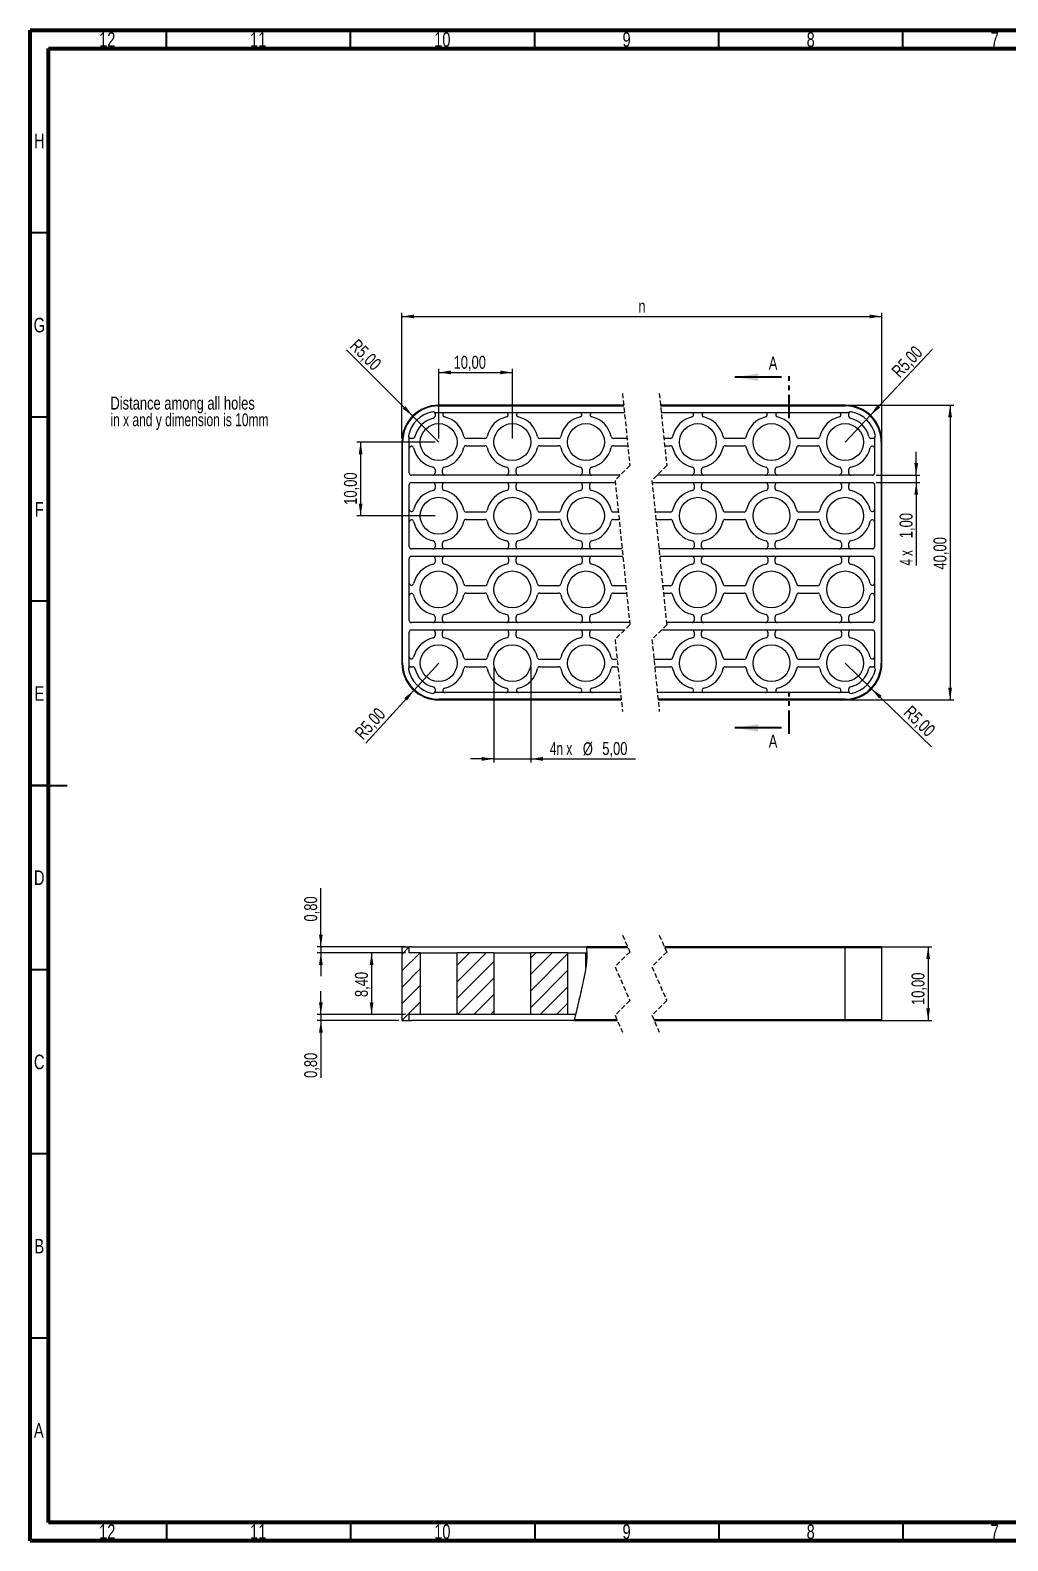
# Model space of a CAD drawing. Header units: millimetres. Extents: x 15 to 589, y 5 to 415.
# Drawn here: x 15 to 280.5, y 5 to 415 of the extents above; entities that cross this region are included whole.
import ezdxf

# ---------------------------------------------------------------- set-up
doc = ezdxf.new("R2010")
doc.units = ezdxf.units.MM
doc.linetypes.add('HIDDEN', pattern=[1.905, 1.27, -0.635])
doc.linetypes.add('PHANTOM', pattern=[12.7, 6.35, -1.27, 1.27, -1.27, 1.27, -1.27])
doc.styles.add('SLDTEXTSTYLE0', font='TXT', dxfattribs={"width": 0.75})
doc.styles.add('SLDTEXTSTYLE1', font='TXT', dxfattribs={"width": 0.696429})
doc.styles.add('SLDTEXTSTYLE4', font='TXT', dxfattribs={"width": 0.6875})
doc.styles.add('SLDTEXTSTYLE8', font='TXT', dxfattribs={"width": 0.666667})
doc.dimstyles.new('SLDDIMSTYLE0', dxfattribs={"dimtxt": 3.5, "dimasz": 3.302, "dimexe": 0, "dimexo": 0.0625, "dimgap": 0.875, "dimtad": 1, "dimlfac": 0.5, "dimrnd": 1e-09, "dimzin": 12, "dimdsep": 46, "dimtxsty": 'SLDTEXTSTYLE0', "dimsah": 1, "dimcen": 0.09, "dimadec": 0, "dimazin": 3, "dimtfac": 1, "dimtofl": 0, "dimtmove": 0, "dimatfit": 3, "dimfxl": 0, "dimfrac": 2, "dimtolj": 1, "dimtzin": 12, "dimarcsym": 0})
doc.dimstyles.new('SLDDIMSTYLE1', dxfattribs={"dimtxt": 3.5, "dimasz": 3.302, "dimexe": 0, "dimexo": 0.0625, "dimgap": 0.875, "dimtad": 1, "dimlfac": 0.5, "dimrnd": 1e-09, "dimzin": 12, "dimdsep": 46, "dimtxsty": 'SLDTEXTSTYLE0', "dimsah": 1, "dimcen": 0.09, "dimadec": 0, "dimazin": 3, "dimtfac": 1, "dimtmove": 0, "dimatfit": 0, "dimfxl": 0, "dimfrac": 2, "dimtolj": 1, "dimtzin": 12, "dimarcsym": 0})
doc.dimstyles.new('SLDDIMSTYLE2', dxfattribs={"dimtxt": 3.5, "dimasz": 3.302, "dimexe": 0, "dimexo": 0.0625, "dimgap": 0.875, "dimtad": 1, "dimlfac": 0.5, "dimrnd": 1e-09, "dimzin": 12, "dimdsep": 46, "dimtxsty": 'SLDTEXTSTYLE0', "dimsah": 1, "dimcen": 0, "dimadec": 0, "dimazin": 3, "dimtfac": 1, "dimtofl": 0, "dimtmove": 0, "dimatfit": 3, "dimfxl": 0, "dimfrac": 2, "dimtolj": 1, "dimtzin": 12, "dimarcsym": 0})
doc.dimstyles.new('SLDDIMSTYLE3', dxfattribs={"dimtxt": 3.5, "dimasz": 3.302, "dimexe": 0, "dimexo": 0.0625, "dimgap": 0.875, "dimtad": 1, "dimlfac": 0.5, "dimrnd": 1e-09, "dimdsep": 46, "dimtxsty": 'SLDTEXTSTYLE0', "dimsah": 1, "dimcen": 0.09, "dimadec": 0, "dimazin": 2, "dimtfac": 1, "dimtmove": 0, "dimatfit": 0, "dimfxl": 0, "dimfrac": 2, "dimtolj": 1, "dimtzin": 12, "dimarcsym": 0})

# ---------------------------------------------------------------- blocks, each defined once
blk = doc.blocks.new('SW_NOTE_0')
at = {"color": 0, "linetype": 'Continuous', "lineweight": 0, "char_height": 3.5, "attachment_point": 1}
for s, insert, style in [('Distance among all holes', (0, 4.51), 'SLDTEXTSTYLE0'), ('in x and y dimension is 10mm', (0, -0.01), 'SLDTEXTSTYLE1')]:
    blk.add_mtext(s, dxfattribs=dict(at, insert=insert, style=style))
blk = doc.blocks.new('_D')
at = {"color": 7, "linetype": 'Continuous', "lineweight": 0}
for p, q in [((115.94, 304.22), (115.94, 338.31)), ((115.94, 337.31), (246.31, 337.31)), ((246.31, 304.22), (246.31, 338.31))]:
    blk.add_line(p, q, dxfattribs=at)
at = {"color": 7, "linetype": 'Continuous', "lineweight": 18}
for points in [[(115.94, 337.31), (119.24, 336.8), (119.24, 337.81)], [(246.31, 337.31), (243.01, 337.81), (243.01, 336.8)]]:
    blk.add_solid(points, dxfattribs=at)
at = {"color": 7, "linetype": 'Continuous', "lineweight": 18, "insert": (180.16, 341.82), "char_height": 3.5, "attachment_point": 1, "style": 'SLDTEXTSTYLE0'}
blk.add_mtext('n', dxfattribs=at)
blk = doc.blocks.new('_D_1')
at = {"color": 7, "linetype": 'Continuous', "lineweight": 0}
for p, q in [((255.62, 294.22), (255.62, 300.57)), ((244.71, 294.22), (256.62, 294.22)), ((244.71, 292.22), (256.62, 292.22)), ((255.62, 294.22), (255.62, 292.22)), ((255.62, 292.22), (255.62, 269.72))]:
    blk.add_line(p, q, dxfattribs=at)
at = {"color": 7, "linetype": 'Continuous', "lineweight": 18}
for points in [[(255.62, 294.22), (256.13, 297.52), (255.11, 297.52)], [(255.62, 292.22), (255.11, 288.92), (256.13, 288.92)]]:
    blk.add_solid(points, dxfattribs=at)
at = {"color": 7, "linetype": 'Continuous', "lineweight": 18, "char_height": 3.5, "attachment_point": 1, "rotation": 90}
for s, insert, style in [('1,00', (251.11, 277.13), 'SLDTEXTSTYLE0'), ('4 x', (251.11, 269.72), 'SLDTEXTSTYLE8')]:
    blk.add_mtext(s, dxfattribs=dict(at, insert=insert, style=style))
blk = doc.blocks.new('_D_2')
at = {"color": 7, "linetype": 'Continuous', "lineweight": 0}
for q in [(236.31, 243.22), (259.79, 220.5)]:
    blk.add_line((243.5, 236.27), q, dxfattribs=at)
at = {"color": 7, "linetype": 'Continuous', "lineweight": 18}
blk.add_solid([(243.5, 236.27), (245.52, 233.61), (246.22, 234.34)], dxfattribs=at)
at = {"color": 7, "linetype": 'Continuous', "lineweight": 18, "insert": (254.38, 232), "char_height": 3.5, "attachment_point": 1, "rotation": 315.9331, "style": 'SLDTEXTSTYLE0'}
blk.add_mtext('R5,00', dxfattribs=at)
blk = doc.blocks.new('_D_3')
at = {"color": 7, "linetype": 'Continuous', "lineweight": 0}
for q in [(260.05, 328.41), (236.31, 303.22)]:
    blk.add_line((243.17, 310.5), q, dxfattribs=at)
at = {"color": 7, "linetype": 'Continuous', "lineweight": 18}
blk.add_solid([(243.17, 310.5), (245.81, 312.55), (245.07, 313.25)], dxfattribs=at)
at = {"color": 7, "linetype": 'Continuous', "lineweight": 18, "insert": (248.62, 322.84), "char_height": 3.5, "attachment_point": 1, "rotation": 46.7014, "style": 'SLDTEXTSTYLE0'}
blk.add_mtext('R5,00', dxfattribs=at)
blk = doc.blocks.new('_D_4')
at = {"color": 7, "linetype": 'Continuous', "lineweight": 0}
for q in [(100.87, 328.29), (125.94, 303.22)]:
    blk.add_line((118.86, 310.29), q, dxfattribs=at)
at = {"color": 7, "linetype": 'Continuous', "lineweight": 18}
blk.add_solid([(118.86, 310.29), (116.89, 312.99), (116.17, 312.27)], dxfattribs=at)
at = {"color": 7, "linetype": 'Continuous', "lineweight": 18, "insert": (104.05, 331.47), "char_height": 3.5, "attachment_point": 1, "rotation": 315, "style": 'SLDTEXTSTYLE0'}
blk.add_mtext('R5,00', dxfattribs=at)
blk = doc.blocks.new('_D_5')
at = {"color": 7, "linetype": 'Continuous', "lineweight": 0}
for q in [(125.94, 243.22), (106.14, 221.5)]:
    blk.add_line((119.2, 235.83), q, dxfattribs=at)
at = {"color": 7, "linetype": 'Continuous', "lineweight": 18}
blk.add_solid([(119.2, 235.83), (116.6, 233.73), (117.35, 233.05)], dxfattribs=at)
at = {"color": 7, "linetype": 'Continuous', "lineweight": 18, "insert": (102.82, 224.53), "char_height": 3.5, "attachment_point": 1, "rotation": 47.6568, "style": 'SLDTEXTSTYLE0'}
blk.add_mtext('R5,00', dxfattribs=at)
blk = doc.blocks.new('_D_6')
at = {"color": 7, "linetype": 'Continuous', "lineweight": 0}
for p, q in [((124.94, 303.22), (103.73, 303.22)), ((104.73, 303.22), (104.73, 283.22)), ((124.94, 283.22), (103.73, 283.22))]:
    blk.add_line(p, q, dxfattribs=at)
at = {"color": 7, "linetype": 'Continuous', "lineweight": 18}
for points in [[(104.73, 303.22), (104.22, 299.92), (105.24, 299.92)], [(104.73, 283.22), (105.24, 286.52), (104.22, 286.52)]]:
    blk.add_solid(points, dxfattribs=at)
at = {"color": 7, "linetype": 'Continuous', "lineweight": 18, "insert": (100.22, 286.19), "char_height": 3.5, "attachment_point": 1, "rotation": 90, "style": 'SLDTEXTSTYLE0'}
blk.add_mtext('10,00', dxfattribs=at)
blk = doc.blocks.new('_D_7')
at = {"color": 7, "linetype": 'Continuous', "lineweight": 0}
for p, q in [((125.94, 304.22), (125.94, 323.11)), ((125.94, 322.11), (145.94, 322.11)), ((145.94, 304.22), (145.94, 323.11))]:
    blk.add_line(p, q, dxfattribs=at)
at = {"color": 7, "linetype": 'Continuous', "lineweight": 18}
for points in [[(125.94, 322.11), (129.24, 321.6), (129.24, 322.62)], [(145.94, 322.11), (142.63, 322.62), (142.63, 321.6)]]:
    blk.add_solid(points, dxfattribs=at)
at = {"color": 7, "linetype": 'Continuous', "lineweight": 18, "insert": (129.98, 326.62), "char_height": 3.5, "attachment_point": 1, "style": 'SLDTEXTSTYLE0'}
blk.add_mtext('10,00', dxfattribs=at)
blk = doc.blocks.new('_D_8')
at = {"color": 7, "linetype": 'Continuous', "lineweight": 0}
for p, q in [((237.31, 313.22), (265.82, 313.22)), ((264.82, 313.22), (264.82, 233.22)), ((237.31, 233.22), (265.82, 233.22))]:
    blk.add_line(p, q, dxfattribs=at)
at = {"color": 7, "linetype": 'Continuous', "lineweight": 18}
for points in [[(264.82, 313.22), (264.31, 309.92), (265.33, 309.92)], [(264.82, 233.22), (265.33, 236.52), (264.31, 236.52)]]:
    blk.add_solid(points, dxfattribs=at)
at = {"color": 7, "linetype": 'Continuous', "lineweight": 18, "insert": (260.31, 268.63), "char_height": 3.5, "attachment_point": 1, "rotation": 90, "style": 'SLDTEXTSTYLE0'}
blk.add_mtext('40,00', dxfattribs=at)
blk = doc.blocks.new('_D_9')
at = {"color": 7, "linetype": 'Continuous', "lineweight": 0}
for p, q in [((140.94, 242.22), (140.94, 216.22)), ((150.94, 242.22), (150.94, 216.22)), ((140.94, 217.22), (134.59, 217.22)), ((140.94, 217.22), (150.94, 217.22)), ((150.94, 217.22), (179.41, 217.22))]:
    blk.add_line(p, q, dxfattribs=at)
at = {"color": 7, "linetype": 'Continuous', "lineweight": 18}
for points in [[(140.94, 217.22), (137.63, 217.73), (137.63, 216.71)], [(150.94, 217.22), (154.24, 216.71), (154.24, 217.73)]]:
    blk.add_solid(points, dxfattribs=at)
at = {"color": 7, "linetype": 'Continuous', "lineweight": 18, "char_height": 3.5, "attachment_point": 1}
for s, insert, style in [('4n x', (156.12, 221.79), 'SLDTEXTSTYLE4'), ('%%c', (165.08, 221.73), 'SLDTEXTSTYLE0'), ('5,00', (170.36, 221.79), 'SLDTEXTSTYLE0')]:
    blk.add_mtext(s, dxfattribs=dict(at, insert=insert, style=style))
blk = doc.blocks.new('_D_10')
at = {"color": 7, "linetype": 'Continuous', "lineweight": 0}
for p, q in [((116.94, 164.61), (106.72, 164.61)), ((107.72, 164.61), (107.72, 147.81)), ((116.94, 147.81), (106.72, 147.81))]:
    blk.add_line(p, q, dxfattribs=at)
at = {"color": 7, "linetype": 'Continuous', "lineweight": 18}
for points in [[(107.72, 164.61), (107.21, 161.31), (108.22, 161.31)], [(107.72, 147.81), (108.22, 151.12), (107.21, 151.12)]]:
    blk.add_solid(points, dxfattribs=at)
at = {"color": 7, "linetype": 'Continuous', "lineweight": 18, "insert": (103.2, 152.58), "char_height": 3.5, "attachment_point": 1, "rotation": 90, "style": 'SLDTEXTSTYLE0'}
blk.add_mtext('8,40', dxfattribs=at)
blk = doc.blocks.new('_D_11')
at = {"color": 7, "linetype": 'Continuous', "lineweight": 0}
for p, q in [((93.94, 166.21), (93.94, 182.13)), ((116.94, 166.21), (92.94, 166.21)), ((116.94, 164.61), (92.94, 164.61)), ((93.94, 166.21), (93.94, 164.61)), ((93.94, 164.61), (93.94, 158.26))]:
    blk.add_line(p, q, dxfattribs=at)
at = {"color": 7, "linetype": 'Continuous', "lineweight": 18}
for points in [[(93.94, 166.21), (94.44, 169.52), (93.43, 169.52)], [(93.94, 164.61), (93.43, 161.31), (94.44, 161.31)]]:
    blk.add_solid(points, dxfattribs=at)
at = {"color": 7, "linetype": 'Continuous', "lineweight": 18, "insert": (89.42, 173.08), "char_height": 3.5, "attachment_point": 1, "rotation": 90, "style": 'SLDTEXTSTYLE0'}
blk.add_mtext('0,80', dxfattribs=at)
blk = doc.blocks.new('_D_12')
at = {"color": 7, "linetype": 'Continuous', "lineweight": 0}
for p, q in [((93.94, 147.81), (93.94, 154.16)), ((116.94, 147.81), (92.94, 147.81)), ((93.94, 147.81), (93.94, 146.21)), ((115.14, 146.21), (92.94, 146.21)), ((93.94, 146.21), (93.94, 130.63))]:
    blk.add_line(p, q, dxfattribs=at)
at = {"color": 7, "linetype": 'Continuous', "lineweight": 18}
for points in [[(93.94, 147.81), (94.44, 151.12), (93.43, 151.12)], [(93.94, 146.21), (93.43, 142.91), (94.44, 142.91)]]:
    blk.add_solid(points, dxfattribs=at)
at = {"color": 7, "linetype": 'Continuous', "lineweight": 18, "insert": (89.42, 130.63), "char_height": 3.5, "attachment_point": 1, "rotation": 90, "style": 'SLDTEXTSTYLE0'}
blk.add_mtext('0,80', dxfattribs=at)
blk = doc.blocks.new('_D_13')
at = {"color": 7, "linetype": 'Continuous', "lineweight": 0}
for p, q in [((237.31, 166.21), (259.86, 166.21)), ((258.86, 166.21), (258.86, 146.21)), ((237.31, 146.21), (259.86, 146.21))]:
    blk.add_line(p, q, dxfattribs=at)
at = {"color": 7, "linetype": 'Continuous', "lineweight": 18}
for points in [[(258.86, 166.21), (258.35, 162.91), (259.37, 162.91)], [(258.86, 146.21), (259.37, 149.52), (258.35, 149.52)]]:
    blk.add_solid(points, dxfattribs=at)
at = {"color": 7, "linetype": 'Continuous', "lineweight": 18, "insert": (254.35, 150.43), "char_height": 3.5, "attachment_point": 1, "rotation": 90, "style": 'SLDTEXTSTYLE0'}
blk.add_mtext('10,00', dxfattribs=at)
blk = doc.blocks.new('SW_HATCH_0')
at = {"color": 0, "linetype": 'Continuous', "lineweight": 18}
for p, q in [((0, 0), (2, 2)), ((0, -4.49), (4.93, 0.44)), ((15, -2.96), (18.4, 0.44)), ((15, -7.45), (22.89, 0.44)), ((35, -0.92), (36.36, 0.44)), ((35, -5.41), (40.85, 0.44)), ((35, -9.9), (45, 0.1)), ((0, -8.98), (5, -3.98)), ((15, -11.94), (25, -1.94)), ((15.07, -16.36), (25, -6.43)), ((35, -14.39), (45, -4.39)), ((0, -13.47), (5, -8.47)), ((19.56, -16.36), (25, -10.92)), ((37.52, -16.36), (45, -8.88)), ((0.06, -17.9), (5, -12.96)), ((24.05, -16.36), (25, -15.41)), ((42.01, -16.36), (45, -13.37))]:
    blk.add_line(p, q, dxfattribs=at)

msp = doc.modelspace()

# ---------------------------------------------------------------- linework, layer by layer
at = {"color": 7, "linetype": 'Continuous', "lineweight": 70}
for p, q in [((15, 5), (15, 415)), ((15, 415), (589, 415)), ((20, 10), (20, 410)), ((20, 410), (584, 410)), ((584, 10), (20, 10)), ((589, 5), (15, 5))]:
    msp.add_line(p, q, dxfattribs=at)
at = {"color": 7, "linetype": 'Continuous', "lineweight": 35}
for p, q in [((52, 410), (52, 415)), ((102, 410), (102, 415)), ((152, 410), (152, 415)), ((202, 410), (202, 415)), ((252, 410), (252, 415)), ((20, 360), (15, 360)), ((219.013, 320.822), (206.313, 320.822)), ((20, 310), (15, 310)), ((20, 260), (15, 260)), ((219.013, 225.622), (206.313, 225.622)), ((15, 210), (25, 210)), ((20, 210), (15, 210)), ((20, 160), (15, 160)), ((20, 110), (15, 110)), ((20, 60), (15, 60)), ((52, 10), (52, 5)), ((102, 10), (102, 5)), ((152, 10), (152, 5)), ((202, 10), (202, 5)), ((252, 10), (252, 5))]:
    msp.add_line(p, q, dxfattribs=at)
at = {"color": 7, "linetype": 'PHANTOM', "lineweight": 35}
for p, q in [((221.124, 309.71), (221.124, 322.41)), ((221.124, 224.035), (221.124, 236.741))]:
    msp.add_line(p, q, dxfattribs=at)
at = {"color": 7, "linetype": 'HIDDEN', "lineweight": 18}
for p, q in [((175.847, 316.397), (177.847, 296.81)), ((185.847, 316.397), (187.847, 296.81)), ((177.847, 296.81), (173.847, 292.81)), ((187.847, 296.81), (183.847, 292.81)), ((173.847, 292.81), (177.847, 253.635)), ((183.847, 292.81), (187.847, 253.635)), ((177.847, 253.635), (173.847, 249.635)), ((187.847, 253.635), (183.847, 249.635)), ((173.847, 249.635), (175.847, 230.047)), ((183.847, 249.635), (185.847, 230.047)), ((175.847, 169.389), (177.847, 164.802)), ((185.847, 169.389), (187.847, 164.802)), ((177.847, 164.802), (173.847, 160.802)), ((187.847, 164.802), (183.847, 160.802)), ((173.847, 160.802), (177.847, 151.627)), ((183.847, 160.802), (187.847, 151.627)), ((177.847, 151.627), (173.847, 147.627)), ((173.847, 147.627), (175.847, 143.039)), ((187.847, 151.627), (183.847, 147.627)), ((183.847, 147.627), (185.847, 143.039))]:
    msp.add_line(p, q, dxfattribs=at)
at = {"color": 7, "linetype": 'Continuous', "lineweight": 25}
for p, q in [((125.935, 313.222), (125.935, 313.022)), ((176.171, 313.222), (125.935, 313.222)), ((125.935, 313.022), (176.191, 313.022)), ((236.313, 313.222), (186.171, 313.222)), ((186.191, 313.022), (236.313, 313.022)), ((236.313, 313.222), (236.313, 313.022)), ((124.811, 311.222), (176.375, 311.222)), ((124.935, 310.856), (124.935, 310.242)), ((186.375, 311.222), (237.438, 311.222)), ((237.313, 310.242), (237.313, 310.856)), ((117.935, 294.822), (117.935, 304.346)), ((118.915, 304.222), (118.301, 304.222)), ((138.506, 304.222), (133.365, 304.222)), ((158.506, 304.222), (153.365, 304.222)), ((177.09, 304.222), (173.365, 304.222)), ((188.884, 304.222), (187.09, 304.222)), ((208.884, 304.222), (203.743, 304.222)), ((228.884, 304.222), (223.743, 304.222)), ((243.948, 304.222), (243.333, 304.222)), ((244.313, 304.346), (244.313, 294.822)), ((115.935, 303.222), (116.135, 303.222)), ((115.935, 303.222), (115.935, 243.222)), ((116.135, 243.222), (116.135, 303.222)), ((133.365, 302.222), (138.506, 302.222)), ((153.365, 302.222), (158.506, 302.222)), ((173.365, 302.222), (177.294, 302.222)), ((187.294, 302.222), (188.884, 302.222)), ((203.743, 302.222), (208.884, 302.222)), ((223.743, 302.222), (228.884, 302.222)), ((246.113, 303.222), (246.113, 243.222)), ((246.313, 303.222), (246.113, 303.222)), ((246.313, 243.222), (246.313, 303.222)), ((124.935, 295.792), (124.935, 294.822)), ((126.935, 294.822), (126.935, 295.792)), ((144.935, 295.792), (144.935, 294.822)), ((146.935, 294.822), (146.935, 295.792)), ((164.935, 295.792), (164.935, 294.822)), ((166.935, 294.822), (166.935, 295.792)), ((195.313, 295.792), (195.313, 294.822)), ((197.313, 294.822), (197.313, 295.792)), ((215.313, 295.792), (215.313, 294.822)), ((217.313, 294.822), (217.313, 295.792)), ((235.313, 295.792), (235.313, 294.822)), ((237.313, 294.822), (237.313, 295.792)), ((117.935, 274.822), (117.935, 291.622)), ((175.259, 294.222), (118.535, 294.222)), ((118.535, 292.222), (173.907, 292.222)), ((124.935, 291.622), (124.935, 290.652)), ((126.935, 290.652), (126.935, 291.622)), ((144.935, 291.622), (144.935, 290.652)), ((146.935, 290.652), (146.935, 291.622)), ((164.935, 291.622), (164.935, 290.652)), ((166.935, 290.652), (166.935, 291.622)), ((183.907, 292.222), (243.713, 292.222)), ((243.713, 294.222), (185.259, 294.222)), ((195.313, 291.622), (195.313, 290.652)), ((197.313, 290.652), (197.313, 291.622)), ((215.313, 291.622), (215.313, 290.652)), ((217.313, 290.652), (217.313, 291.622)), ((235.313, 291.622), (235.313, 290.652)), ((237.313, 290.652), (237.313, 291.622)), ((244.313, 291.622), (244.313, 274.822)), ((138.506, 284.222), (133.365, 284.222)), ((158.506, 284.222), (153.365, 284.222)), ((174.724, 284.222), (173.365, 284.222)), ((188.884, 284.222), (184.724, 284.222)), ((208.884, 284.222), (203.743, 284.222)), ((228.884, 284.222), (223.743, 284.222)), ((133.365, 282.222), (138.506, 282.222)), ((153.365, 282.222), (158.506, 282.222)), ((173.365, 282.222), (174.928, 282.222)), ((184.928, 282.222), (188.884, 282.222)), ((203.743, 282.222), (208.884, 282.222)), ((223.743, 282.222), (228.884, 282.222)), ((124.935, 275.792), (124.935, 274.822)), ((126.935, 274.822), (126.935, 275.792)), ((144.935, 275.792), (144.935, 274.822)), ((146.935, 274.822), (146.935, 275.792)), ((164.935, 275.792), (164.935, 274.822)), ((166.935, 274.822), (166.935, 275.792)), ((195.313, 275.792), (195.313, 274.822)), ((197.313, 274.822), (197.313, 275.792)), ((215.313, 275.792), (215.313, 274.822)), ((217.313, 274.822), (217.313, 275.792)), ((235.313, 275.792), (235.313, 274.822)), ((237.313, 274.822), (237.313, 275.792)), ((117.935, 254.822), (117.935, 271.622)), ((175.745, 274.222), (118.535, 274.222)), ((118.535, 272.222), (175.949, 272.222)), ((124.935, 271.622), (124.935, 270.652)), ((126.935, 270.652), (126.935, 271.622)), ((144.935, 271.622), (144.935, 270.652)), ((146.935, 270.652), (146.935, 271.622)), ((164.935, 271.622), (164.935, 270.652)), ((166.935, 270.652), (166.935, 271.622)), ((243.713, 274.222), (185.745, 274.222)), ((185.949, 272.222), (243.713, 272.222)), ((195.313, 271.622), (195.313, 270.652)), ((197.313, 270.652), (197.313, 271.622)), ((215.313, 271.622), (215.313, 270.652)), ((217.313, 270.652), (217.313, 271.622)), ((235.313, 271.622), (235.313, 270.652)), ((237.313, 270.652), (237.313, 271.622)), ((244.313, 271.622), (244.313, 254.822)), ((138.506, 264.222), (133.365, 264.222)), ((158.506, 264.222), (153.365, 264.222)), ((176.766, 264.222), (173.365, 264.222)), ((188.884, 264.222), (186.766, 264.222)), ((208.884, 264.222), (203.743, 264.222)), ((228.884, 264.222), (223.743, 264.222)), ((133.365, 262.222), (138.506, 262.222)), ((153.365, 262.222), (158.506, 262.222)), ((173.365, 262.222), (176.97, 262.222)), ((186.97, 262.222), (188.884, 262.222)), ((203.743, 262.222), (208.884, 262.222)), ((223.743, 262.222), (228.884, 262.222)), ((177.787, 254.222), (118.535, 254.222)), ((124.935, 255.792), (124.935, 254.822)), ((126.935, 254.822), (126.935, 255.792)), ((144.935, 255.792), (144.935, 254.822)), ((146.935, 254.822), (146.935, 255.792)), ((164.935, 255.792), (164.935, 254.822)), ((166.935, 254.822), (166.935, 255.792)), ((243.713, 254.222), (187.787, 254.222)), ((195.313, 255.792), (195.313, 254.822)), ((197.313, 254.822), (197.313, 255.792)), ((215.313, 255.792), (215.313, 254.822)), ((217.313, 254.822), (217.313, 255.792)), ((235.313, 255.792), (235.313, 254.822)), ((237.313, 254.822), (237.313, 255.792)), ((117.935, 242.098), (117.935, 251.622)), ((118.535, 252.222), (176.434, 252.222)), ((124.935, 251.622), (124.935, 250.652)), ((126.935, 250.652), (126.935, 251.622)), ((144.935, 251.622), (144.935, 250.652)), ((146.935, 250.652), (146.935, 251.622)), ((164.935, 251.622), (164.935, 250.652)), ((166.935, 250.652), (166.935, 251.622)), ((186.434, 252.222), (243.713, 252.222)), ((195.313, 251.622), (195.313, 250.652)), ((197.313, 250.652), (197.313, 251.622)), ((215.313, 251.622), (215.313, 250.652)), ((217.313, 250.652), (217.313, 251.622)), ((235.313, 251.622), (235.313, 250.652)), ((237.313, 250.652), (237.313, 251.622)), ((244.313, 251.622), (244.313, 242.098)), ((115.935, 243.222), (116.135, 243.222)), ((118.301, 242.222), (118.915, 242.222)), ((138.506, 244.222), (133.365, 244.222)), ((133.365, 242.222), (138.506, 242.222)), ((158.506, 244.222), (153.365, 244.222)), ((153.365, 242.222), (158.506, 242.222)), ((174.399, 244.222), (173.365, 244.222)), ((173.365, 242.222), (174.604, 242.222)), ((188.884, 244.222), (184.399, 244.222)), ((184.604, 242.222), (188.884, 242.222)), ((208.884, 244.222), (203.743, 244.222)), ((203.743, 242.222), (208.884, 242.222)), ((228.884, 244.222), (223.743, 244.222)), ((223.743, 242.222), (228.884, 242.222)), ((243.333, 242.222), (243.948, 242.222)), ((246.313, 243.222), (246.113, 243.222)), ((175.318, 235.222), (124.811, 235.222)), ((124.935, 236.202), (124.935, 235.588)), ((237.438, 235.222), (185.318, 235.222)), ((237.313, 235.588), (237.313, 236.202)), ((175.502, 233.422), (125.935, 233.422)), ((125.935, 233.222), (125.935, 233.422)), ((125.935, 233.222), (175.523, 233.222)), ((236.313, 233.422), (185.502, 233.422)), ((185.523, 233.222), (236.313, 233.222)), ((236.313, 233.422), (236.313, 233.222)), ((115.935, 166.014), (115.935, 146.414)), ((116.135, 166.214), (117.935, 166.214)), ((117.935, 164.614), (117.935, 166.214)), ((118.535, 166.214), (117.935, 166.214)), ((120.935, 164.614), (117.935, 164.614)), ((118.535, 166.214), (166.127, 166.214)), ((120.935, 164.614), (120.935, 147.814)), ((120.935, 164.614), (125.935, 164.614)), ((125.935, 164.614), (130.935, 164.614)), ((130.935, 147.814), (130.935, 164.614)), ((140.935, 164.614), (130.935, 164.614)), ((140.935, 164.614), (140.935, 147.814)), ((140.935, 164.614), (145.935, 164.614)), ((145.935, 164.614), (150.935, 164.614)), ((150.935, 147.814), (150.935, 164.614)), ((160.935, 164.614), (150.935, 164.614)), ((160.935, 164.614), (160.935, 147.814)), ((160.935, 164.614), (165.935, 164.614)), ((165.935, 164.614), (166.216, 164.614)), ((177.231, 166.214), (166.127, 166.214)), ((166.153, 166.014), (177.318, 166.014)), ((236.313, 166.214), (187.231, 166.214)), ((187.318, 166.014), (236.313, 166.014)), ((236.313, 166.214), (236.313, 166.014)), ((246.113, 166.214), (236.313, 166.214)), ((236.313, 146.414), (236.313, 166.014)), ((236.313, 166.014), (246.313, 166.014)), ((246.313, 146.414), (246.313, 166.014)), ((117.935, 146.214), (117.935, 147.814)), ((120.935, 147.814), (117.935, 147.814)), ((125.935, 147.814), (120.935, 147.814)), ((130.935, 147.814), (125.935, 147.814)), ((140.935, 147.814), (130.935, 147.814)), ((145.935, 147.814), (140.935, 147.814)), ((150.935, 147.814), (145.935, 147.814)), ((160.935, 147.814), (150.935, 147.814)), ((163.19, 147.814), (160.935, 147.814)), ((116.135, 146.214), (117.935, 146.214)), ((117.935, 146.214), (118.535, 146.214)), ((162.793, 146.214), (118.535, 146.214)), ((162.793, 146.214), (174.463, 146.214)), ((174.375, 146.414), (162.844, 146.414)), ((236.313, 146.414), (184.375, 146.414)), ((184.463, 146.214), (236.313, 146.214)), ((236.313, 146.414), (236.313, 146.214)), ((246.313, 146.414), (236.313, 146.414)), ((236.313, 146.214), (246.113, 146.214))]:
    msp.add_line(p, q, dxfattribs=at)
at = {"color": 8, "linetype": 'Continuous', "lineweight": 25}
msp.add_line((165.935, 160.555), (165.935, 164.614), dxfattribs=at)
at = {"color": 7, "linetype": 'Continuous', "lineweight": 25}
for centre in [(125.935, 303.222), (145.935, 303.222), (165.935, 303.222), (196.313, 303.222), (216.313, 303.222), (236.313, 303.222), (125.935, 283.222), (145.935, 283.222), (165.935, 283.222), (196.313, 283.222), (216.313, 283.222), (236.313, 283.222), (125.935, 263.222), (145.935, 263.222), (165.935, 263.222), (196.313, 263.222), (216.313, 263.222), (236.313, 263.222), (125.935, 243.222), (145.935, 243.222), (165.935, 243.222), (196.313, 243.222), (216.313, 243.222), (236.313, 243.222)]:
    msp.add_circle(centre, 5, dxfattribs=at)
for centre, radius, start, end in [((125.935, 303.222), 10, 89.99996, 180.00005), ((125.935, 303.222), 9.8, 90.00005, 179.99994), ((236.313, 303.222), 10, 0.00009, 89.99994), ((236.313, 303.222), 9.8, 359.99999, 90.00002), ((125.935, 303.222), 8.4, 101.83695, 168.16302), ((125.935, 303.222), 6.6, 102.83975, 167.16025), ((124.335, 310.856), 0.6, 37.57331, 101.83675), ((124.335, 310.242), 0.6, 282.83978, 359.99972), ((124.335, 310.856), 0.6, 359.99872, 37.57435), ((127.667, 310.622), 0.6, 90.00003, 256.82645), ((125.935, 303.222), 7, 12.15323, 76.82645), ((145.935, 303.222), 7, 103.17347, 167.84684), ((144.203, 310.622), 0.6, 283.17355, 89.99997), ((147.667, 310.622), 0.6, 90.00003, 256.82645), ((145.935, 303.222), 7, 12.15323, 76.82645), ((165.935, 303.222), 7, 103.17352, 167.84684), ((164.203, 310.622), 0.6, 283.17315, 90.00037), ((167.667, 310.622), 0.6, 90.00003, 256.82645), ((165.935, 303.222), 7, 12.15323, 76.82645), ((196.313, 303.222), 7, 103.17355, 167.84677), ((194.581, 310.622), 0.6, 283.17355, 89.99997), ((198.046, 310.622), 0.6, 90.00003, 256.82645), ((196.313, 303.222), 7, 12.1531, 76.82651), ((216.313, 303.222), 7, 103.17349, 167.8469), ((214.581, 310.622), 0.6, 283.17276, 90.00077), ((218.046, 310.622), 0.6, 90.00003, 256.82645), ((216.313, 303.222), 7, 12.15337, 76.82639), ((236.313, 303.222), 7, 103.17331, 167.84693), ((234.581, 310.622), 0.6, 283.17355, 90.00068), ((237.913, 310.856), 0.6, 142.42565, 180.00128), ((237.913, 310.242), 0.6, 179.99882, 257.1608), ((237.913, 310.856), 0.6, 78.16292, 142.42655), ((236.313, 303.222), 6.6, 12.83957, 77.16051), ((236.313, 303.222), 8.4, 11.83699, 78.16298), ((118.301, 304.822), 0.6, 168.16342, 232.42554), ((118.301, 304.822), 0.6, 232.42694, 269.99982), ((118.915, 304.822), 0.6, 269.99964, 347.16086), ((133.365, 304.822), 0.6, 192.15328, 269.99919), ((138.506, 304.822), 0.6, 270.0001, 347.84672), ((153.365, 304.822), 0.6, 192.15328, 269.99955), ((158.506, 304.822), 0.6, 270.0001, 347.84672), ((173.365, 304.822), 0.6, 192.15265, 270.00018), ((188.884, 304.822), 0.6, 270.0001, 347.84672), ((203.743, 304.822), 0.6, 192.15328, 269.9999), ((208.884, 304.822), 0.6, 270.0001, 347.84672), ((223.743, 304.822), 0.6, 192.15075, 270.00101), ((228.884, 304.822), 0.6, 270.0001, 347.84672), ((243.333, 304.822), 0.6, 192.83787, 270.00091), ((243.948, 304.822), 0.6, 270.00157, 307.57167), ((243.948, 304.822), 0.6, 307.57214, 11.83889), ((118.535, 301.49), 0.6, 13.17355, 179.99997), ((125.935, 303.222), 7, 193.17361, 257.84673), ((125.935, 303.222), 7, 282.15323, 347.84677), ((133.365, 301.622), 0.6, 90.00045, 167.84686), ((138.506, 301.622), 0.6, 12.15314, 90.00026), ((145.935, 303.222), 7, 192.15323, 257.84677), ((145.935, 303.222), 7, 282.15319, 347.84678), ((153.365, 301.622), 0.6, 90.00009, 167.84686), ((158.506, 301.622), 0.6, 12.15314, 90.00026), ((165.935, 303.222), 7, 192.15323, 257.84677), ((165.935, 303.222), 7, 282.15319, 347.84678), ((173.365, 301.622), 0.6, 89.99946, 167.8475), ((188.884, 301.622), 0.6, 12.15314, 90.00026), ((196.313, 303.222), 7, 192.15323, 257.84677), ((196.313, 303.222), 7, 282.15308, 347.84692), ((203.743, 301.622), 0.6, 89.99974, 167.84686), ((208.884, 301.622), 0.6, 12.15314, 90.00026), ((216.313, 303.222), 7, 192.15323, 257.84677), ((216.313, 303.222), 7, 282.15329, 347.84663), ((223.743, 301.622), 0.6, 89.99863, 167.84939), ((228.884, 301.622), 0.6, 12.15314, 90.00026), ((236.313, 303.222), 7, 192.15322, 257.84686), ((236.313, 303.222), 7, 282.15318, 346.8264), ((243.713, 301.49), 0.6, 0.00012, 166.82636), ((124.335, 295.792), 0.6, 0.00028, 77.84672), ((127.535, 295.792), 0.6, 102.15328, 179.99972), ((144.335, 295.792), 0.6, 0.00028, 77.84672), ((147.535, 295.792), 0.6, 102.15378, 179.99967), ((164.335, 295.792), 0.6, 0.00028, 77.84672), ((167.535, 295.792), 0.6, 102.15299, 180.00045), ((194.713, 295.792), 0.6, 0.00028, 77.84672), ((197.913, 295.792), 0.6, 102.15271, 180.00117), ((214.713, 295.792), 0.6, 0.00028, 77.84672), ((217.913, 295.792), 0.6, 102.15328, 179.99972), ((234.713, 295.792), 0.6, 359.99883, 77.84729), ((237.913, 295.792), 0.6, 102.15271, 180.00117), ((118.535, 294.822), 0.6, 180.00022, 269.99996), ((118.535, 291.622), 0.6, 89.99974, 179.99991), ((124.335, 294.822), 0.6, 270.00075, 359.99978), ((124.335, 291.622), 0.6, 0.00009, 89.99955), ((127.535, 294.822), 0.6, 180.00022, 269.99925), ((127.535, 291.622), 0.6, 90.00045, 179.99991), ((144.335, 294.822), 0.6, 270.0004, 359.99978), ((144.335, 291.622), 0.6, 0.00009, 89.99991), ((147.535, 294.822), 0.6, 180.00022, 269.9996), ((147.535, 291.622), 0.6, 90.00009, 179.99991), ((164.335, 294.822), 0.6, 270.0004, 359.99978), ((164.335, 291.622), 0.6, 0.00009, 89.99991), ((167.535, 294.822), 0.6, 179.99961, 270.00021), ((167.535, 291.622), 0.6, 89.99948, 180.00052), ((194.713, 294.822), 0.6, 270.00004, 359.99978), ((194.713, 291.622), 0.6, 0.00009, 90.00026), ((197.913, 294.822), 0.6, 179.999, 270.00046), ((197.913, 291.622), 0.6, 89.99923, 180.00112), ((214.713, 294.822), 0.6, 270.00004, 359.99978), ((214.713, 291.622), 0.6, 0.00009, 90.00026), ((217.913, 294.822), 0.6, 180.00022, 269.99996), ((217.913, 291.622), 0.6, 89.99974, 179.99991), ((234.713, 294.822), 0.6, 269.99954, 0.001), ((234.713, 291.622), 0.6, 359.99888, 90.00077), ((237.913, 294.822), 0.6, 179.999, 270.00046), ((237.913, 291.622), 0.6, 89.99923, 180.00112), ((243.713, 294.822), 0.6, 270.00197, 359.99857), ((243.713, 291.622), 0.6, 0.00131, 89.99834), ((125.935, 283.222), 7, 102.15327, 166.8264), ((124.335, 290.652), 0.6, 282.15296, 0.00004), ((127.535, 290.652), 0.6, 179.99996, 257.84704), ((125.935, 283.222), 7, 12.15324, 77.84675), ((145.935, 283.222), 7, 102.15325, 167.84676), ((144.335, 290.652), 0.6, 282.15296, 0.00004), ((147.535, 290.652), 0.6, 180.00002, 257.84654), ((145.935, 283.222), 7, 12.15323, 77.8468), ((165.935, 283.222), 7, 102.15325, 167.84676), ((164.335, 290.652), 0.6, 282.15296, 0.00004), ((167.535, 290.652), 0.6, 179.99924, 257.84732), ((165.935, 283.222), 7, 12.15323, 77.8468), ((196.313, 283.222), 7, 102.15325, 167.84676), ((194.713, 290.652), 0.6, 282.15296, 0.00004), ((197.913, 290.652), 0.6, 179.99851, 257.8476), ((196.313, 283.222), 7, 12.15309, 77.8469), ((216.313, 283.222), 7, 102.15325, 167.84676), ((214.713, 290.652), 0.6, 282.15296, 0.00004), ((217.913, 290.652), 0.6, 179.99996, 257.84704), ((216.313, 283.222), 7, 12.15337, 77.8467), ((236.313, 283.222), 7, 102.15316, 167.84677), ((234.713, 290.652), 0.6, 282.1524, 0.00149), ((237.913, 290.652), 0.6, 179.99851, 257.8476), ((236.313, 283.222), 7, 13.17359, 77.84682), ((118.535, 284.954), 0.6, 180.00003, 346.82645), ((133.365, 284.822), 0.6, 192.15314, 269.99955), ((138.506, 284.822), 0.6, 269.99974, 347.84686), ((153.365, 284.822), 0.6, 192.15314, 269.99991), ((158.506, 284.822), 0.6, 269.99974, 347.84686), ((173.365, 284.822), 0.6, 192.1525, 270.00054), ((188.884, 284.822), 0.6, 269.99974, 347.84686), ((203.743, 284.822), 0.6, 192.15314, 270.00026), ((208.884, 284.822), 0.6, 269.99974, 347.84686), ((223.743, 284.822), 0.6, 192.15061, 270.00137), ((228.884, 284.822), 0.6, 269.99974, 347.84686), ((243.713, 284.954), 0.6, 193.17364, 359.99988), ((118.535, 281.49), 0.6, 13.17355, 179.99997), ((125.935, 283.222), 7, 193.1736, 257.84673), ((125.935, 283.222), 7, 282.15322, 347.8468), ((133.365, 281.622), 0.6, 90.00084, 167.84647), ((138.506, 281.622), 0.6, 12.15353, 89.99987), ((145.935, 283.222), 7, 192.1532, 257.84678), ((145.935, 283.222), 7, 282.15318, 347.84681), ((153.365, 281.622), 0.6, 90.00048, 167.84647), ((158.506, 281.622), 0.6, 12.15353, 89.99987), ((165.935, 283.222), 7, 192.1532, 257.84678), ((165.935, 283.222), 7, 282.15318, 347.84681), ((173.365, 281.622), 0.6, 89.99985, 167.8471), ((188.884, 281.622), 0.6, 12.15353, 89.99987), ((196.313, 283.222), 7, 192.1532, 257.84678), ((196.313, 283.222), 7, 282.15308, 347.84695), ((203.743, 281.622), 0.6, 90.00013, 167.84647), ((208.884, 281.622), 0.6, 12.15353, 89.99987), ((216.313, 283.222), 7, 192.1532, 257.84678), ((216.313, 283.222), 7, 282.15328, 347.84667), ((223.743, 281.622), 0.6, 89.99902, 167.849), ((228.884, 281.622), 0.6, 12.15353, 89.99987), ((236.313, 283.222), 7, 192.15319, 257.84687), ((236.313, 283.222), 7, 282.15317, 346.82641), ((243.713, 281.49), 0.6, 0.00012, 166.82636), ((118.535, 274.822), 0.6, 180.00009, 270.00026), ((124.335, 274.822), 0.6, 270.00045, 359.99991), ((124.335, 275.792), 0.6, 0.00028, 77.84672), ((127.535, 275.792), 0.6, 102.15328, 179.99972), ((127.535, 274.822), 0.6, 180.00009, 269.99955), ((144.335, 274.822), 0.6, 270.00009, 359.99991), ((144.335, 275.792), 0.6, 0.00028, 77.84672), ((147.535, 275.792), 0.6, 102.15378, 179.99967), ((147.535, 274.822), 0.6, 180.00009, 269.99991), ((164.335, 274.822), 0.6, 270.00009, 359.99991), ((164.335, 275.792), 0.6, 0.00028, 77.84672), ((167.535, 275.792), 0.6, 102.15299, 180.00045), ((167.535, 274.822), 0.6, 179.99948, 270.00052), ((194.713, 274.822), 0.6, 269.99974, 359.99991), ((194.713, 275.792), 0.6, 0.00028, 77.84672), ((197.913, 275.792), 0.6, 102.15271, 180.00117), ((197.913, 274.822), 0.6, 179.99888, 270.00077), ((214.713, 274.822), 0.6, 269.99974, 359.99991), ((214.713, 275.792), 0.6, 0.00028, 77.84672), ((217.913, 275.792), 0.6, 102.15328, 179.99972), ((217.913, 274.822), 0.6, 180.00009, 270.00026), ((234.713, 274.822), 0.6, 269.99923, 0.00112), ((234.713, 275.792), 0.6, 359.99883, 77.84729), ((237.913, 275.792), 0.6, 102.15271, 180.00117), ((237.913, 274.822), 0.6, 179.99888, 270.00077), ((243.713, 274.822), 0.6, 270.00166, 359.99869), ((118.535, 271.622), 0.6, 90.00004, 179.9996), ((124.335, 271.622), 0.6, 0.0004, 89.99925), ((124.335, 270.652), 0.6, 282.15328, 359.9999), ((127.535, 271.622), 0.6, 90.00075, 179.9996), ((127.535, 270.652), 0.6, 180.0001, 257.84672), ((144.335, 271.622), 0.6, 0.0004, 89.9996), ((144.335, 270.652), 0.6, 282.15328, 359.9999), ((147.535, 271.622), 0.6, 90.0004, 179.9996), ((147.535, 270.652), 0.6, 180.00016, 257.84622), ((164.335, 271.622), 0.6, 0.0004, 89.9996), ((164.335, 270.652), 0.6, 282.15328, 359.9999), ((167.535, 271.622), 0.6, 89.99979, 180.00021), ((167.535, 270.652), 0.6, 179.99937, 257.84701), ((194.713, 271.622), 0.6, 0.0004, 89.99996), ((194.713, 270.652), 0.6, 282.15328, 359.9999), ((197.913, 271.622), 0.6, 89.99954, 180.00082), ((197.913, 270.652), 0.6, 179.99865, 257.84729), ((214.713, 271.622), 0.6, 0.0004, 89.99996), ((214.713, 270.652), 0.6, 282.15328, 359.9999), ((217.913, 271.622), 0.6, 90.00004, 179.9996), ((217.913, 270.652), 0.6, 180.0001, 257.84672), ((234.713, 271.622), 0.6, 359.99918, 90.00046), ((234.713, 270.652), 0.6, 282.15271, 0.00135), ((237.913, 271.622), 0.6, 89.99954, 180.00082), ((237.913, 270.652), 0.6, 179.99865, 257.84729), ((243.713, 271.622), 0.6, 0.00161, 89.99803), ((125.935, 263.222), 7, 102.15324, 166.8264), ((125.935, 263.222), 7, 12.15327, 77.84673), ((145.935, 263.222), 7, 102.15327, 167.84673), ((145.935, 263.222), 7, 12.15327, 77.84677), ((165.935, 263.222), 7, 102.15327, 167.84673), ((165.935, 263.222), 7, 12.15327, 77.84677), ((196.313, 263.222), 7, 102.15327, 167.84673), ((196.313, 263.222), 7, 12.15313, 77.84687), ((216.313, 263.222), 7, 102.15327, 167.84673), ((216.313, 263.222), 7, 12.15341, 77.84667), ((236.313, 263.222), 7, 102.15318, 167.84674), ((236.313, 263.222), 7, 13.17359, 77.84685), ((118.535, 264.954), 0.6, 179.99963, 346.82685), ((133.365, 264.822), 0.6, 192.15328, 269.99919), ((138.506, 264.822), 0.6, 270.0001, 347.84672), ((153.365, 264.822), 0.6, 192.15328, 269.99955), ((158.506, 264.822), 0.6, 270.0001, 347.84672), ((173.365, 264.822), 0.6, 192.15265, 270.00018), ((188.884, 264.822), 0.6, 270.0001, 347.84672), ((203.743, 264.822), 0.6, 192.15328, 269.9999), ((208.884, 264.822), 0.6, 270.0001, 347.84672), ((223.743, 264.822), 0.6, 192.15075, 270.00101), ((228.884, 264.822), 0.6, 270.0001, 347.84672), ((243.713, 264.954), 0.6, 193.17324, 0.00028), ((118.535, 261.49), 0.6, 13.17355, 179.99997), ((125.935, 263.222), 7, 193.17363, 257.84668), ((125.935, 263.222), 7, 282.15328, 347.84677), ((133.365, 261.622), 0.6, 90.00009, 167.84701), ((138.506, 261.622), 0.6, 12.15299, 90.00063), ((145.935, 263.222), 7, 192.15323, 257.84672), ((145.935, 263.222), 7, 282.15323, 347.84678), ((153.365, 261.622), 0.6, 89.99973, 167.84701), ((158.506, 261.622), 0.6, 12.15299, 90.00063), ((165.935, 263.222), 7, 192.15323, 257.84672), ((165.935, 263.222), 7, 282.15323, 347.84678), ((173.365, 261.622), 0.6, 89.9991, 167.84764), ((188.884, 261.622), 0.6, 12.15299, 90.00063), ((196.313, 263.222), 7, 192.15323, 257.84672), ((196.313, 263.222), 7, 282.15313, 347.84692), ((203.743, 261.622), 0.6, 89.99937, 167.84701), ((208.884, 261.622), 0.6, 12.15299, 90.00063), ((216.313, 263.222), 7, 192.15323, 257.84672), ((216.313, 263.222), 7, 282.15333, 347.84664), ((223.743, 261.622), 0.6, 89.99827, 167.84954), ((228.884, 261.622), 0.6, 12.15299, 90.00063), ((236.313, 263.222), 7, 192.15322, 257.84681), ((236.313, 263.222), 7, 282.15323, 346.82638), ((243.713, 261.49), 0.6, 0.00012, 166.82636), ((118.535, 254.822), 0.6, 179.99979, 270.00057), ((124.335, 254.822), 0.6, 270.00014, 0.00021), ((124.335, 255.792), 0.6, 359.99982, 77.84735), ((127.535, 255.792), 0.6, 102.15265, 180.00018), ((127.535, 254.822), 0.6, 179.99979, 269.99986), ((144.335, 254.822), 0.6, 269.99979, 0.00021), ((144.335, 255.792), 0.6, 359.99982, 77.84735), ((147.535, 255.792), 0.6, 102.15315, 180.00012), ((147.535, 254.822), 0.6, 179.99979, 270.00021), ((164.335, 254.822), 0.6, 269.99979, 0.00021), ((164.335, 255.792), 0.6, 359.99982, 77.84735), ((167.535, 255.792), 0.6, 102.15236, 180.0009), ((167.535, 254.822), 0.6, 179.99918, 270.00082), ((194.713, 254.822), 0.6, 269.99943, 0.00021), ((194.713, 255.792), 0.6, 359.99982, 77.84735), ((197.913, 255.792), 0.6, 102.15208, 180.00163), ((197.913, 254.822), 0.6, 179.99857, 270.00107), ((214.713, 254.822), 0.6, 269.99943, 0.00021), ((214.713, 255.792), 0.6, 359.99982, 77.84735), ((217.913, 255.792), 0.6, 102.15265, 180.00018), ((217.913, 254.822), 0.6, 179.99979, 270.00057), ((234.713, 254.822), 0.6, 269.99893, 0.00143), ((234.713, 255.792), 0.6, 359.99837, 77.84792), ((237.913, 255.792), 0.6, 102.15208, 180.00163), ((237.913, 254.822), 0.6, 179.99857, 270.00107), ((243.713, 254.822), 0.6, 270.00136, 359.999), ((118.535, 251.622), 0.6, 90.00004, 179.99996), ((124.335, 251.622), 0.6, 0.00004, 89.99925), ((124.335, 250.652), 0.6, 282.15328, 359.9999), ((127.535, 251.622), 0.6, 90.00075, 179.99996), ((127.535, 250.652), 0.6, 180.0001, 257.84672), ((144.335, 251.622), 0.6, 0.00004, 89.9996), ((144.335, 250.652), 0.6, 282.15328, 359.9999), ((147.535, 251.622), 0.6, 90.0004, 179.99996), ((147.535, 250.652), 0.6, 180.00016, 257.84622), ((164.335, 251.622), 0.6, 0.00004, 89.9996), ((164.335, 250.652), 0.6, 282.15328, 359.9999), ((167.535, 251.622), 0.6, 89.99979, 180.00057), ((167.535, 250.652), 0.6, 179.99937, 257.84701), ((194.713, 251.622), 0.6, 0.00004, 89.99996), ((194.713, 250.652), 0.6, 282.15328, 359.9999), ((197.913, 251.622), 0.6, 89.99954, 180.00118), ((197.913, 250.652), 0.6, 179.99865, 257.84729), ((214.713, 251.622), 0.6, 0.00004, 89.99996), ((214.713, 250.652), 0.6, 282.15328, 359.9999), ((217.913, 251.622), 0.6, 90.00004, 179.99996), ((217.913, 250.652), 0.6, 180.0001, 257.84672), ((234.713, 251.622), 0.6, 359.99882, 90.00046), ((234.713, 250.652), 0.6, 282.15271, 0.00135), ((237.913, 251.622), 0.6, 89.99954, 180.00118), ((237.913, 250.652), 0.6, 179.99865, 257.84729), ((243.713, 251.622), 0.6, 0.00125, 89.99803), ((125.935, 243.222), 7, 102.15323, 166.82645), ((125.935, 243.222), 7, 12.15327, 77.84673), ((145.935, 243.222), 7, 102.15327, 167.84673), ((145.935, 243.222), 7, 12.15326, 77.84678), ((165.935, 243.222), 7, 102.15327, 167.84673), ((165.935, 243.222), 7, 12.15326, 77.84678), ((196.313, 243.222), 7, 102.15327, 167.84673), ((196.313, 243.222), 7, 12.15312, 77.84688), ((216.313, 243.222), 7, 102.15327, 167.84673), ((216.313, 243.222), 7, 12.1534, 77.84668), ((236.313, 243.222), 7, 102.15318, 167.84674), ((236.313, 243.222), 7, 13.17354, 77.84686), ((125.935, 243.222), 10, 179.99998, 270.00001), ((125.935, 243.222), 9.8, 180.00005, 269.99999), ((118.301, 241.622), 0.6, 127.57439, 191.83641), ((118.535, 244.954), 0.6, 180.00003, 346.82645), ((118.301, 241.622), 0.6, 89.99836, 127.57435), ((118.915, 241.622), 0.6, 12.8394, 90.00032), ((133.365, 244.822), 0.6, 192.15328, 269.99919), ((133.365, 241.622), 0.6, 90.0009, 167.84597), ((138.506, 244.822), 0.6, 270.0001, 347.84672), ((138.506, 241.622), 0.6, 12.15403, 89.99981), ((153.365, 244.822), 0.6, 192.15328, 269.99955), ((153.365, 241.622), 0.6, 90.00054, 167.84597), ((158.506, 244.822), 0.6, 270.0001, 347.84672), ((158.506, 241.622), 0.6, 12.15403, 89.99981), ((173.365, 244.822), 0.6, 192.15265, 270.00018), ((173.365, 241.622), 0.6, 89.99991, 167.8466), ((188.884, 244.822), 0.6, 270.0001, 347.84672), ((188.884, 241.622), 0.6, 12.15403, 89.99981), ((203.743, 244.822), 0.6, 192.15328, 269.9999), ((203.743, 241.622), 0.6, 90.00019, 167.84597), ((208.884, 244.822), 0.6, 270.0001, 347.84672), ((208.884, 241.622), 0.6, 12.15403, 89.99981), ((223.743, 244.822), 0.6, 192.15075, 270.00101), ((223.743, 241.622), 0.6, 89.99908, 167.8485), ((228.884, 244.822), 0.6, 270.0001, 347.84672), ((228.884, 241.622), 0.6, 12.15403, 89.99981), ((236.313, 243.222), 9.8, 269.99994, 0.00003), ((236.313, 243.222), 10, 270.0001, 359.99987), ((243.333, 241.622), 0.6, 89.99912, 167.16187), ((243.713, 244.954), 0.6, 193.17364, 359.99988), ((243.948, 241.622), 0.6, 52.42703, 90.00025), ((243.948, 241.622), 0.6, 348.16127, 52.42793), ((125.935, 243.222), 8.4, 191.83694, 258.16306), ((125.935, 243.222), 6.6, 192.83972, 257.16033), ((125.935, 243.222), 7, 283.17348, 347.84684), ((145.935, 243.222), 7, 192.15308, 256.8266), ((145.935, 243.222), 7, 283.17348, 347.84684), ((165.935, 243.222), 7, 192.15309, 256.82655), ((165.935, 243.222), 7, 283.17348, 347.84684), ((196.313, 243.222), 7, 192.15316, 256.82652), ((196.313, 243.222), 7, 283.17342, 347.84698), ((216.313, 243.222), 7, 192.15302, 256.82658), ((216.313, 243.222), 7, 283.17353, 347.8467), ((236.313, 243.222), 7, 192.153, 256.82677), ((236.313, 243.222), 6.6, 282.83941, 347.16046), ((236.313, 243.222), 8.4, 281.83689, 348.16318), ((124.335, 235.588), 0.6, 258.16346, 322.42586), ((124.335, 236.202), 0.6, 0.00091, 77.15959), ((124.335, 235.588), 0.6, 322.42703, 0.00025), ((127.667, 235.822), 0.6, 103.17391, 269.99953), ((144.203, 235.822), 0.6, 270.00047, 76.82609), ((147.667, 235.822), 0.6, 103.17391, 269.99953), ((164.203, 235.822), 0.6, 270.00007, 76.82649), ((167.667, 235.822), 0.6, 103.17391, 269.99953), ((194.581, 235.822), 0.6, 270.00047, 76.82609), ((198.046, 235.822), 0.6, 103.17391, 269.99953), ((214.581, 235.822), 0.6, 269.99967, 76.82689), ((218.046, 235.822), 0.6, 103.17391, 269.99953), ((234.581, 235.822), 0.6, 269.99976, 76.82609), ((237.913, 236.202), 0.6, 102.83984, 180.00055), ((237.913, 235.588), 0.6, 179.99975, 217.57297), ((237.913, 235.588), 0.6, 217.57428, 281.83687), ((116.135, 166.014), 0.2, 89.99994, 180.00112), ((246.113, 166.014), 0.2, 359.99888, 90.00006), ((116.135, 146.414), 0.2, 179.99888, 270.00006), ((246.113, 146.414), 0.2, 269.99994, 0.00112)]:
    msp.add_arc(centre, radius, start, end, dxfattribs=at)
for points, knots in [([(162.844, 146.414), (163.222, 148.009), (163.988, 151.236), (164.939, 155.34), (165.662, 158.703), (166.074, 161.246), (166.312, 163.681), (166.205, 165.255), (166.153, 166.014)], [0, 0, 0, 0, 0.2463464, 0.4985203, 0.6334557, 0.7632115, 0.8857462, 1, 1, 1, 1]), ([(166.153, 166.014), (166.151, 166.036), (166.145, 166.078), (166.138, 166.135), (166.132, 166.178), (166.129, 166.203), (166.128, 166.213), (166.127, 166.214)], [0, 0, 0, 0, 0.3328526, 0.6281919, 0.8516966, 0.9773505, 1, 1, 1, 1]), ([(162.793, 146.214), (162.794, 146.218), (162.797, 146.232), (162.805, 146.261), (162.817, 146.308), (162.83, 146.361), (162.84, 146.397), (162.844, 146.414)], [0, 0, 0, 0, 0.053682, 0.207564, 0.4463902, 0.7508131, 1, 1, 1, 1])]:
    msp.add_open_spline(points, degree=3, knots=knots, dxfattribs=at)
at = {"color": 7, "linetype": 'Continuous', "lineweight": 35}
for points in [[(206.313, 320.822), (212.663, 319.806), (212.663, 321.838)], [(206.313, 225.622), (212.663, 224.606), (212.663, 226.638)]]:
    msp.add_solid(points, dxfattribs=at)

# ---------------------------------------------------------------- block references
at = {"color": 7, "linetype": 'Continuous', "lineweight": 0}
msp.add_blockref('SW_NOTE_0', (36.786, 311.027), dxfattribs=at)
at = {"color": 7, "linetype": 'Continuous', "lineweight": 18}
msp.add_blockref('SW_HATCH_0', (115.935, 164.175), dxfattribs=at)

# ---------------------------------------------------------------- texts
at = {"color": 7, "linetype": 'Continuous', "lineweight": 0, "attachment_point": 2, "style": 'SLDTEXTSTYLE0'}
for s, insert, char_height in [('12', (35.92, 414.452), 3.9687), ('11', (76.92, 414.452), 3.9687), ('10', (126.92, 414.452), 3.9687), ('9', (176.96, 414.452), 3.969), ('8', (226.96, 414.452), 3.969), ('7', (276.96, 414.452), 3.969), ('H', (17.49, 386.952), 3.969), ('G', (17.487, 336.952), 3.969), ('F', (17.458, 286.952), 3.969), ('E', (17.508, 236.952), 3.969), ('D', (17.453, 186.952), 3.969), ('C', (17.459, 136.952), 3.969), ('B', (17.471, 86.952), 3.969), ('A', (17.34, 36.952), 3.969), ('12', (35.92, 9.452), 3.9687), ('11', (76.92, 9.452), 3.9687), ('10', (126.92, 9.452), 3.9687), ('9', (176.96, 9.452), 3.969), ('8', (226.96, 9.452), 3.969), ('7', (276.96, 9.452), 3.969)]:
    msp.add_mtext(s, dxfattribs=dict(at, insert=insert, char_height=char_height))
at = {"color": 7, "linetype": 'Continuous', "char_height": 3.5, "attachment_point": 1, "style": 'SLDTEXTSTYLE0'}
for insert in [(215.561, 326.38), (215.561, 223.771)]:
    msp.add_mtext('A', dxfattribs=dict(at, insert=insert))

# ---------------------------------------------------------------- dimensions: what is measured, and where the dimension line sits
at = {"color": 7, "linetype": 'Continuous', "lineweight": 18}
for base, p1, p2, angle, text, dimstyle, picture, middle in [((246.313, 337.306), (115.935, 303.222), (246.313, 303.222), 0, 'n', 'SLDDIMSTYLE0', '_D', (181.58, 337.306)), ((255.622, 292.222), (243.713, 294.222), (243.713, 292.222), 90, '4 x <>', 'SLDDIMSTYLE1', '_D_1', (255.622, 277.949))]:
    dim = msp.add_linear_dim(base=base, p1=p1, p2=p2, angle=angle, text=text, dimstyle=dimstyle, dxfattribs=at)
    dim.commit()
    dim.dimension.update_dxf_attribs({"geometry": picture, "text_midpoint": middle, "dimtype": 160})
for center, mpoint, picture, middle in [((125.935, 303.222), (118.864, 310.293), '_D_4', (104.978, 324.179)), ((236.313, 303.222), (243.171, 310.5), '_D_3', (256.062, 324.179)), ((125.935, 243.222), (119.2, 235.831), '_D_5', (110.035, 225.774)), ((236.313, 243.222), (243.499, 236.267), '_D_2', (255.622, 224.533))]:
    dim = msp.add_radius_dim(center=center, mpoint=mpoint, dimstyle='SLDDIMSTYLE2', dxfattribs=at)
    dim.commit()
    dim.dimension.update_dxf_attribs({"geometry": picture, "text_midpoint": middle, "dimtype": 164})
for base, p1, p2, angle, dimstyle, picture, middle in [((145.935, 322.108), (125.935, 303.222), (145.935, 303.222), 0, 'SLDDIMSTYLE0', '_D_7', (135.798, 322.108)), ((264.819, 233.222), (236.313, 313.222), (236.313, 233.222), 90, 'SLDDIMSTYLE0', '_D_8', (264.819, 274.451)), ((104.731, 283.222), (125.935, 303.222), (125.935, 283.222), 90, 'SLDDIMSTYLE0', '_D_6', (104.731, 292.008)), ((93.935, 164.614), (117.935, 166.214), (117.935, 164.614), 90, 'SLDDIMSTYLE3', '_D_11', (93.935, 177.608)), ((107.716, 147.814), (117.935, 164.614), (117.935, 147.814), 90, 'SLDDIMSTYLE0', '_D_10', (107.716, 157.11)), ((258.86, 146.214), (236.313, 166.214), (236.313, 146.214), 90, 'SLDDIMSTYLE0', '_D_13', (258.86, 156.247)), ((93.935, 146.214), (117.935, 147.814), (116.135, 146.214), 90, 'SLDDIMSTYLE3', '_D_12', (93.935, 135.156))]:
    dim = msp.add_linear_dim(base=base, p1=p1, p2=p2, angle=angle, dimstyle=dimstyle, dxfattribs=at)
    dim.commit()
    dim.dimension.update_dxf_attribs({"geometry": picture, "text_midpoint": middle, "dimtype": 160})
dim = msp.add_linear_dim(base=(150.935, 217.222), p1=(140.935, 243.222), p2=(150.935, 243.222), text='4n x%%c<>', dimstyle='SLDDIMSTYLE1', dxfattribs=at)
dim.commit()
dim.dimension.update_dxf_attribs({"geometry": '_D_9', "text_midpoint": (167.765, 217.222), "dimtype": 160})

doc.saveas('drawing.dxf')
